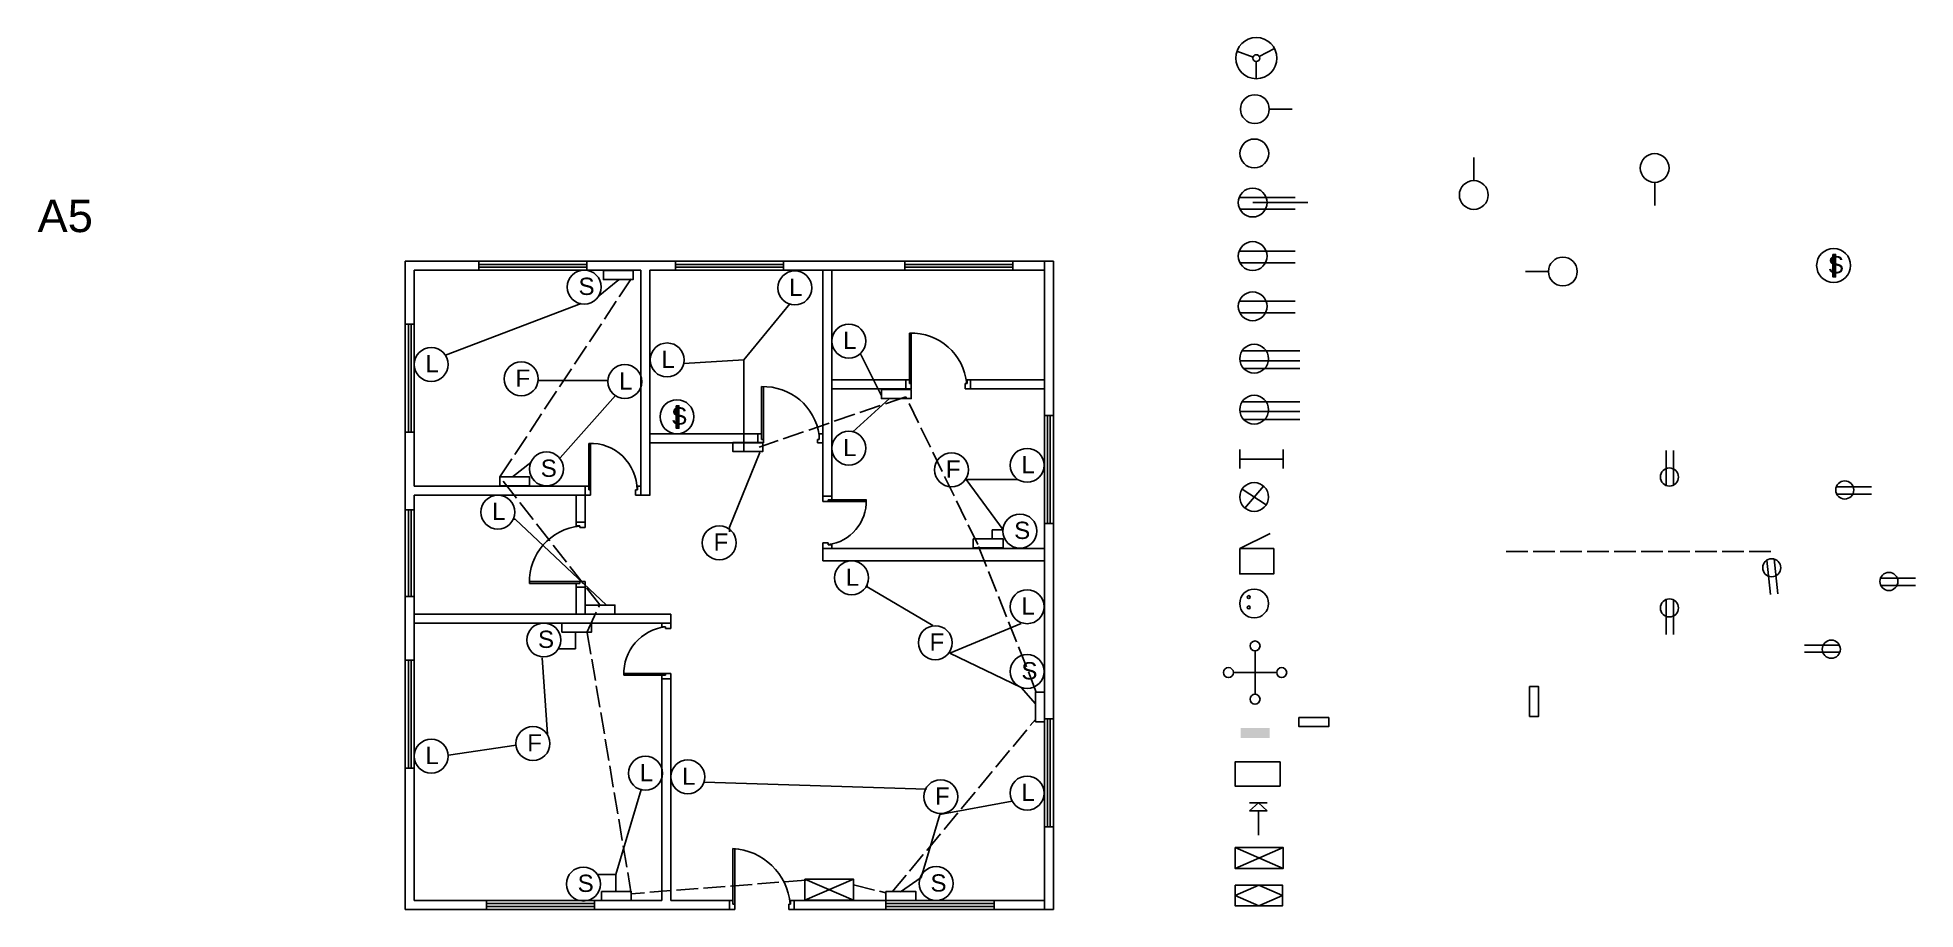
# Model space of a CAD drawing. Header units: inches. Extents: x -179 to 864, y -320 to 164.
import ezdxf

# ---------------------------------------------------------------- set-up
doc = ezdxf.new("R2010")
doc.units = ezdxf.units.IN
doc.header["$MEASUREMENT"] = 0
doc.linetypes.add('ACAD_ISO02W100', pattern=[15, 12, -3])
for name, color, linetype in [('FF', 7, 'Continuous'), ('HIGH LOAD', 10, 'Continuous'), ('Layer1', 7, 'Continuous'), ('Low load line', 150, 'Continuous')]:
    doc.layers.add(name, color=color, linetype=linetype)
doc.styles.get("Standard").update_dxf_attribs({"font": 'arial.ttf'})

# ---------------------------------------------------------------- blocks, each defined once
blk = doc.blocks.new('Fan')
at = {"layer": 'FF'}
for p, q in [((-5.6, 2), (-33.9, 12.2)), ((0, 0), (0, 0)), ((0, 0), (0, 0)), ((0, 0), (0, 0)), ((0, 0), (0, 0)), ((0, 0), (0, 0)), ((0, 0), (0, 0)), ((5.3, 2.8), (31.8, 16.8)), ((0, -6), (0, -36))]:
    blk.add_line(p, q, dxfattribs=at)
for radius in [36, 6]:
    blk.add_circle((0, 0), radius, dxfattribs=at)
blk = doc.blocks.new('Light')
at = {"layer": 'FF'}
blk.add_line((0, 0), (0, -16), dxfattribs=at)
blk.add_circle((0, -26), 10, dxfattribs=at)
blk = doc.blocks.new('Tube_light')
at = {"layer": 'FF'}
for p, q in [((0, 0), (0, 13)), ((0, 6.5), (30, 6.5)), ((30, 0), (30, 13))]:
    blk.add_line(p, q, dxfattribs=at)

msp = doc.modelspace()

# ---------------------------------------------------------------- hatches: boundary and pattern name
at = {"layer": 'FF'}
h = msp.add_hatch(color=256, dxfattribs=at)
h.set_gradient(color1=(255, 255, 255), tint=1)
h.paths.add_polyline_path([(819.5, 43.5), (818, 43.5), (818, 31), (819.5, 31)], flags=16)
h.paths.add_polyline_path([(812.2, 27.6), (826, 27.6), (826, 47.3), (812.2, 47.3)], flags=9)
h = msp.add_hatch(color=256, dxfattribs=at)
h.set_gradient(color1=(255, 255, 255), tint=1)
h.paths.add_polyline_path([(818, 31), (819.5, 31), (819.5, 43.5), (818, 43.5)], flags=16)
h.paths.add_polyline_path([(812.2, 27.6), (826, 27.6), (826, 47.3), (812.2, 47.3)], flags=9)
h = msp.add_hatch(color=256, dxfattribs=at)
h.set_gradient(color1=(255, 255, 255), tint=1)
h.paths.add_polyline_path([(177, -40.5), (175.5, -40.5), (175.5, -53), (177, -53)], flags=16)
h.paths.add_polyline_path([(169.7, -56.4), (183.5, -56.4), (183.5, -36.7), (169.7, -36.7)], flags=9)
h = msp.add_hatch(color=256, dxfattribs=at)
h.set_gradient(color1=(255, 255, 255), tint=1)
h.paths.add_polyline_path([(175.5, -53), (177, -53), (177, -40.5), (175.5, -40.5)], flags=16)
h.paths.add_polyline_path([(169.7, -56.4), (183.5, -56.4), (183.5, -36.7), (169.7, -36.7)], flags=9)
at = {"layer": 'Layer1'}
h = msp.add_hatch(color=256, dxfattribs=at)
h.set_gradient(color1=(147, 149, 152), color2=(147, 149, 152), tint=1)
h.paths.add_polyline_path([(489, -219.5), (489, -225.1), (505.1, -225.1), (505.1, -219.5)])

# ---------------------------------------------------------------- linework, layer by layer
for p, q in [((25, 39.8), (175, 39.8)), ((25, 39.8), (25, -98.4)), ((25, -320.2), (25, 39.8)), ((30, 34.8), (155.9, 34.8)), ((30, 34.8), (30, -85.2)), ((30, -85.2), (30, 34.8)), ((65.8, 39.8), (125.8, 39.8)), ((65.8, 39.8), (65.8, 34.8)), ((65.8, 38), (125.8, 38)), ((65.8, 36.5), (125.8, 36.5)), ((65.8, 34.8), (125.8, 34.8)), ((125.8, 34.8), (125.8, 39.8)), ((155.9, 34.8), (155.9, -85.2)), ((160.9, 34.8), (160.9, -85.2)), ((160.9, 34.8), (175, 34.8)), ((175, 39.8), (235, 39.8)), ((175, 39.8), (175, 34.8)), ((175, 38), (235, 38)), ((175, 36.5), (235, 36.5)), ((175, 34.8), (235, 34.8)), ((235, 34.8), (235, 39.8)), ((235, 39.8), (385, 39.8)), ((235, 34.8), (380, 34.8)), ((256.9, 34.8), (256.9, -56.2)), ((261.9, 34.8), (261.9, -56.2)), ((302.4, 39.8), (302.4, 34.8)), ((362.4, 39.8), (302.4, 39.8)), ((362.4, 38), (302.4, 38)), ((362.4, 36.5), (302.4, 36.5)), ((362.4, 34.8), (302.4, 34.8)), ((362.4, 34.8), (362.4, 39.8)), ((380, -320.2), (380, 39.8)), ((380, -315.2), (380, 34.8)), ((385, -320.2), (385, 39.8)), ((385, -320.2), (385, 39.8)), ((25, 4.8), (25, -55.2)), ((30, 4.8), (25, 4.8)), ((26.7, 4.8), (26.7, -55.2)), ((28.2, 4.8), (28.2, -55.2)), ((30, 4.8), (30, -55.2)), ((305, -28.2), (305, -0.2)), ((306, -28.2), (306, -0.2)), ((305, -28.2), (305, -18.1)), ((222.9, -59.2), (222.9, -29.9)), ((223.9, -59.2), (223.9, -29.9)), ((261.9, -26.2), (303, -26.2)), ((261.9, -26.2), (303, -26.2)), ((261.9, -31.2), (303, -31.2)), ((261.9, -31.2), (303, -31.2)), ((305, -26.2), (302, -26.2)), ((303, -26.2), (303, -31.2)), ((303, -31.2), (306, -31.2)), ((303, -31.2), (306, -31.2)), ((305, -28.2), (305, -26.2)), ((306, -28.2), (305, -28.2)), ((306, -31.2), (306, -28.2)), ((336, -31.2), (336, -28.2)), ((336, -28.2), (337, -28.2)), ((339, -31.2), (336, -31.2)), ((336, -31.2), (339, -31.2)), ((337, -28.2), (337, -26.2)), ((337, -26.2), (340, -26.2)), ((339, -26.2), (339, -31.2)), ((339, -26.2), (380, -26.2)), ((339, -26.2), (344, -26.2)), ((339, -26.2), (339, -31.2)), ((339, -31.2), (380, -31.2)), ((339, -31.2), (344, -31.2)), ((380, -45.9), (380, -105.9)), ((385, -45.9), (380, -45.9)), ((381.7, -45.9), (381.7, -105.9)), ((383.2, -45.9), (383.2, -105.9)), ((385, -45.9), (385, -105.9)), ((25, -55.2), (30, -55.2)), ((126.9, -87.2), (126.9, -61.4)), ((127.9, -87.2), (127.9, -61.4)), ((160.9, -56.2), (220.9, -56.2)), ((160.9, -61.2), (220.9, -61.2)), ((220.9, -56.2), (220.9, -61.2)), ((222.9, -56.2), (220.9, -56.2)), ((220.9, -61.2), (223.9, -61.2)), ((220.9, -61.2), (223.9, -61.2)), ((222.9, -59.2), (222.9, -56.2)), ((222.9, -59.2), (222.9, -56.2)), ((223.9, -59.2), (222.9, -59.2)), ((223.9, -61.2), (223.9, -59.2)), ((253.9, -61.2), (253.9, -59.2)), ((253.9, -59.2), (254.9, -59.2)), ((256.9, -61.2), (253.9, -61.2)), ((253.9, -61.2), (256.9, -61.2)), ((254.9, -59.2), (254.9, -56.2)), ((254.9, -56.2), (256.9, -56.2)), ((256.9, -56.2), (256.9, -61.2)), ((256.9, -56.2), (256.9, -61.2)), ((256.9, -61.2), (256.9, -90.7)), ((261.9, -56.2), (261.9, -56.2)), ((261.9, -56.2), (261.9, -61.2)), ((261.9, -61.2), (261.9, -65.7)), ((261.9, -65.7), (261.9, -90.7)), ((30, -85.2), (124.9, -85.2)), ((30, -90.2), (124.9, -90.2)), ((30, -90.2), (30, -98.4)), ((30, -156.2), (30, -90.2)), ((119.9, -105.2), (119.9, -90.2)), ((124.9, -90.2), (124.9, -85.2)), ((124.9, -85.2), (126.9, -85.2)), ((127.9, -90.2), (124.9, -90.2)), ((124.9, -90.2), (127.9, -90.2)), ((124.9, -105.2), (124.9, -90.2)), ((126.9, -85.2), (126.9, -87.2)), ((126.9, -87.2), (127.9, -87.2)), ((127.9, -87.2), (127.9, -90.2)), ((153.9, -87.2), (152.9, -87.2)), ((152.9, -87.2), (152.9, -90.2)), ((152.9, -90.2), (155.9, -90.2)), ((152.9, -90.2), (155.9, -90.2)), ((155.9, -85.2), (153.9, -85.2)), ((153.9, -85.2), (153.9, -87.2)), ((155.9, -85.2), (155.9, -90.3)), ((155.9, -90.2), (155.9, -85.2)), ((155.9, -90.2), (160.9, -90.2)), ((160.9, -85.2), (160.9, -90.3)), ((261.9, -90.7), (256.9, -90.7)), ((256.9, -90.7), (256.9, -93.7)), ((256.9, -90.7), (256.9, -93.7)), ((256.9, -93.7), (259.9, -93.7)), ((259.9, -93.7), (259.9, -92.7)), ((259.9, -92.7), (261.9, -92.7)), ((259.9, -93.7), (281.1, -93.7)), ((261.9, -92.7), (261.9, -90.7)), ((261.9, -92.7), (281.1, -92.7)), ((25, -98.4), (30, -98.4)), ((25, -98.4), (25, -146.4)), ((26.7, -98.4), (26.7, -146.4)), ((28.2, -98.4), (28.2, -146.4)), ((30, -98.4), (30, -146.4)), ((119.9, -105.2), (124.9, -105.2)), ((124.9, -105.2), (119.9, -105.2)), ((119.9, -107.2), (119.9, -105.2)), ((121.9, -107.2), (119.9, -107.2)), ((121.9, -108.2), (121.9, -107.2)), ((124.9, -108.2), (121.9, -108.2)), ((124.9, -108.2), (124.9, -105.2)), ((124.9, -105.2), (124.9, -108.2)), ((124.9, -108.2), (124.9, -105.2)), ((380, -105.9), (385, -105.9)), ((25, -122.4), (25, -122.4)), ((256.9, -119.7), (256.9, -116.7)), ((256.9, -116.7), (259.9, -116.7)), ((257, -119.7), (256.9, -126.7)), ((261.9, -119.7), (256.9, -119.7)), ((257, -116.7), (257, -119.7)), ((261.9, -119.7), (257, -119.7)), ((259.9, -116.7), (259.9, -117.7)), ((259.9, -117.7), (261.9, -117.7)), ((261.9, -117.7), (261.9, -119.7)), ((261.9, -119.7), (380, -119.7)), ((256.9, -126.7), (380, -126.7)), ((256.9, -126.7), (261.9, -126.7)), ((121.9, -138.2), (93.9, -138.2)), ((121.9, -139.2), (94, -139.2)), ((121.9, -139.2), (119.9, -139.2)), ((119.9, -139.2), (119.9, -141.2)), ((119.9, -156.2), (119.9, -141.2)), ((124.9, -141.2), (119.9, -141.2)), ((124.9, -138.2), (121.9, -138.2)), ((121.9, -138.2), (121.9, -139.2)), ((124.9, -141.2), (124.9, -138.2)), ((124.9, -141.2), (124.9, -138.2)), ((124.9, -156.2), (124.9, -141.2)), ((25, -146.4), (30, -146.4)), ((25, -146.4), (25, -320.2)), ((30, -146.4), (30, -151.2)), ((30, -156.2), (124.9, -156.2)), ((30, -156.2), (30, -255.2)), ((30, -255.2), (30, -156.2)), ((124.9, -156.2), (172.5, -156.2)), ((172.5, -156.2), (172.5, -161.2)), ((30, -161.2), (124.9, -161.2)), ((124.9, -161.2), (167.5, -161.2)), ((167.5, -161.2), (172.5, -161.2)), ((167.5, -161.2), (172.5, -161.2)), ((167.5, -163.2), (167.5, -161.2)), ((169.5, -163.2), (167.5, -163.2)), ((169.5, -164.2), (169.5, -163.2)), ((172.5, -164.2), (169.5, -164.2)), ((172.5, -161.2), (172.5, -164.2)), ((172.5, -164.2), (172.5, -161.2)), ((25, -181.8), (25, -241.8)), ((30, -181.8), (25, -181.8)), ((26.7, -181.8), (26.7, -241.8)), ((28.2, -181.8), (28.2, -241.8)), ((30, -181.8), (30, -241.8)), ((169.5, -189.2), (146.3, -189.2)), ((169.5, -190.2), (146.4, -190.2)), ((169.5, -190.2), (167.5, -190.2)), ((167.5, -190.2), (167.5, -192.2)), ((167.5, -192.2), (172.5, -192.2)), ((167.5, -192.2), (167.5, -260.2)), ((172.5, -189.2), (169.5, -189.2)), ((169.5, -189.2), (169.5, -190.2)), ((172.5, -192.2), (172.5, -189.2)), ((172.5, -192.2), (172.5, -189.2)), ((172.5, -192.2), (172.5, -260.2)), ((380, -214.4), (380, -274.4)), ((385, -214.4), (380, -214.4)), ((381.7, -214.4), (381.7, -274.4)), ((383.2, -214.4), (383.2, -274.4)), ((385, -214.4), (385, -274.4)), ((25, -241.8), (30, -241.8)), ((30, -255.2), (30, -264.6)), ((30, -315.2), (30, -260.2)), ((30, -260.2), (30, -315.2)), ((167.5, -260.2), (167.5, -315.2)), ((172.5, -260.2), (172.5, -315.2)), ((380, -274.4), (385, -274.4)), ((207, -317.2), (207, -286.4)), ((208, -317.2), (208, -286.4)), ((25, -320.2), (175, -320.2)), ((25, -320.2), (205, -320.2)), ((25, -320.2), (208, -320.2)), ((30, -315.2), (167.5, -315.2)), ((30, -315.2), (167.5, -315.2)), ((70, -315.2), (70, -320.2)), ((130, -315.2), (70, -315.2)), ((130, -317), (70, -317)), ((130, -318.5), (70, -318.5)), ((130, -320.2), (70, -320.2)), ((130, -320.2), (130, -315.2)), ((172.5, -315.2), (205, -315.2)), ((172.5, -315.2), (175, -315.2)), ((205, -315.2), (205, -320.2)), ((207, -315.2), (205, -315.2)), ((205, -320.2), (208, -320.2)), ((205, -320.2), (208, -320.2)), ((207, -317.2), (207, -315.2)), ((208, -317.2), (207, -317.2)), ((208, -320.2), (208, -317.2)), ((238, -320.2), (238, -317.2)), ((238, -317.2), (239, -317.2)), ((241, -320.2), (238, -320.2)), ((238, -320.2), (241, -320.2)), ((238, -320.2), (380, -320.2)), ((239, -317.2), (239, -315.2)), ((239, -315.2), (241, -315.2)), ((241, -315.2), (380, -315.2)), ((241, -315.2), (241, -320.2)), ((241, -315.2), (380, -315.2)), ((241, -315.2), (241, -320.2)), ((241, -320.2), (385, -320.2)), ((241, -320.2), (380, -320.2)), ((292, -315.2), (292, -320.2)), ((352, -315.2), (292, -315.2)), ((352, -317), (292, -317)), ((352, -318.5), (292, -318.5)), ((352, -320.2), (292, -320.2)), ((352, -320.2), (352, -315.2))]:
    msp.add_line(p, q)
for points in [[(135, 34.5), (151.5, 34.5), (151.5, 29.5), (135, 29.5)], [(289.5, -31.5), (306, -31.5), (306, -36.5), (289.5, -36.5)], [(207, -61), (223.5, -61), (223.5, -66), (207, -66)], [(77.5, -80), (94, -80), (94, -85), (77.5, -85)], [(340.5, -114.5), (357, -114.5), (357, -119.5), (340.5, -119.5)], [(124.9, -151.2), (141.4, -151.2), (141.4, -156.2), (124.9, -156.2)], [(112, -161.2), (128.5, -161.2), (128.5, -166.2), (112, -166.2)], [(649.5, -213), (649.5, -196.5), (654.5, -196.5), (654.5, -213)], [(375, -216), (375, -199.5), (380, -199.5), (380, -216)], [(521.4, -213.7), (537.9, -213.7), (537.9, -218.7), (521.4, -218.7)], [(134, -310.2), (150.5, -310.2), (150.5, -315.2), (134, -315.2)], [(292, -310.2), (308.5, -310.2), (308.5, -315.2), (292, -315.2)]]:
    msp.add_lwpolyline(points, close=True)
for centre, radius, start, end in [((306, -31.2), 31, 5.5488, 91.847), ((223.9, -61.2), 31.3, 7.9374, 91.8309), ((127.9, -87.2), 25.8, 0, 92.2175), ((256.9, -93.7), 24.1, 277.1085, 2.3736), ((124.9, -138.2), 31, 95.5559, 181.8494), ((256.9, -93.7), 24.1, 269.9711, 270.2323), ((172.5, -189.2), 26.1, 96.5923, 182.1931), ((205, -320.2), 33.9, 5.0747, 86.6193)]:
    msp.add_arc(centre, radius, start, end)
at = {"layer": 'FF'}
for p, q in [((488.2, 75.1), (519.2, 75.1)), ((488.5, 68.6), (519.2, 68.6)), ((495.7, 72.3), (526.3, 72.3)), ((488.2, 45.4), (519.2, 45.4)), ((488.5, 38.9), (519.2, 38.9)), ((488.2, 17.5), (519.2, 17.5)), ((488.5, 11.1), (519.2, 11.1)), ((489.7, -10.1), (521.9, -10.1)), ((488.6, -15.5), (521.9, -15.5)), ((490.7, -19.8), (521.9, -19.8)), ((489.7, -38.4), (521.9, -38.4)), ((488.6, -43.8), (521.9, -43.8)), ((490.7, -48.1), (521.9, -48.1)), ((725.4, -84.8), (725.4, -65.3)), ((729.5, -84.6), (729.5, -65.3)), ((489.8, -86.9), (503.2, -95.6)), ((501.7, -85.1), (491.4, -97.3)), ((819.9, -85.5), (839.4, -85.5)), ((820.1, -89.6), (839.4, -89.6)), ((488.5, -119.8), (505.4, -111.4)), ((781.2, -126.3), (783.3, -145.4)), ((785.3, -125.6), (787.4, -145)), ((844.4, -136.3), (863.8, -136.3)), ((844.6, -140.4), (863.8, -140.4)), ((725.4, -148.1), (725.4, -167.6)), ((729.5, -148.4), (729.5, -167.6)), ((497, -176.7), (497, -200.7)), ((821.5, -173.4), (802.3, -173.4)), ((821.8, -177.4), (802.3, -177.4)), ((485, -188.7), (509, -188.7)), ((494, -261.1), (503.8, -261.1)), ((498.9, -261.1), (494, -265.5)), ((494, -265.5), (503.8, -265.5)), ((494, -265.5), (503.8, -265.5)), ((503.8, -265.5), (498.9, -261.1)), ((498.9, -278.9), (498.9, -265.5)), ((485.9, -285.9), (512.7, -297.4)), ((512.7, -285.9), (485.9, -297.4)), ((512.7, -297.4), (512.7, -285.9)), ((247, -303.4), (273.9, -315)), ((273.9, -303.4), (247, -315)), ((273.9, -315), (273.9, -303.4)), ((485.9, -312.5), (499.1, -306.8)), ((499.1, -318.2), (485.9, -312.5)), ((499.1, -306.8), (512.3, -312.5)), ((512.3, -312.5), (499.1, -318.2))]:
    msp.add_line(p, q, dxfattribs=at)
for points in [[(818, 43.5), (819.5, 43.5), (819.5, 31), (818, 31)], [(175.5, -40.5), (177, -40.5), (177, -53), (175.5, -53)], [(488.5, -119.8), (507.4, -119.8), (507.4, -133.9), (488.5, -133.9)], [(510.9, -251.7), (510.9, -238.3), (485.9, -238.3), (485.9, -251.7)], [(485.9, -285.9), (512.7, -285.9), (512.7, -297.4), (485.9, -297.4)], [(247, -303.4), (273.9, -303.4), (273.9, -315), (247, -315)], [(485.9, -306.8), (512.3, -306.8), (512.3, -318.2), (485.9, -318.2)]]:
    msp.add_lwpolyline(points, close=True, dxfattribs=at)
for centre, radius in [((496.6, 99.6), 8), ((495.7, 72.3), 8), ((495.7, 42.6), 8), ((818.4, 37.4), 9.43), ((124.4, 25.4), 9.43), ((241.4, 24.9), 9.43), ((495.7, 14.7), 8), ((271.4, -4.6), 9.43), ((39.4, -17.6), 9.43), ((170.4, -15.1), 9.43), ((496.5, -14.4), 8), ((89.4, -25.6), 9.43), ((146.9, -27.1), 9.43), ((175.9, -46.6), 9.43), ((496.5, -42.7), 8), ((271.4, -64.1), 9.43), ((103.4, -75.6), 9.43), ((328.4, -76.1), 9.43), ((370.4, -73.6), 9.43), ((496.5, -91.2), 8), ((727.2, -80.1), 5.02), ((824.6, -87.3), 5.02), ((76.4, -99.6), 9.43), ((366.4, -110.1), 9.43), ((199.4, -116.6), 9.43), ((272.9, -136.1), 9.43), ((784, -130.5), 5.02), ((849.1, -138.1), 5.02), ((370.4, -152.1), 9.43), ((496.5, -150.3), 8), ((493.5, -146.8), 0.825), ((493.5, -152.5), 0.825), ((727.2, -152.8), 5.02), ((101.9, -170.6), 9.43), ((319.4, -172.1), 9.43), ((497, -173.9), 2.78), ((817.1, -175.7), 5.02), ((370.4, -188.1), 9.43), ((482.2, -188.7), 2.78), ((511.8, -188.7), 2.78), ((497, -203.5), 2.78), ((95.9, -228.1), 9.43), ((39.4, -235.1), 9.43), ((158.4, -244.6), 9.43), ((181.9, -246.6), 9.43), ((322.4, -257.6), 9.43), ((370.4, -255.6), 9.43), ((123.9, -306.1), 9.43), ((319.9, -305.8), 9.43)]:
    msp.add_circle(centre, radius, dxfattribs=at)
at = {"layer": 'HIGH LOAD', "linetype": 'ACAD_ISO02W100'}
for p, q in [((77.5, -80), (150.5, 30)), ((303, -35.5), (221.5, -63.5)), ((343, -117.5), (303, -35.5)), ((133, -151), (77.5, -80)), ((375.5, -199.5), (343, -117.5)), ((126, -166), (133, -151)), ((150.5, -311.5), (126, -166)), ((295.5, -310.5), (375, -214.7)), ((247.5, -304), (150.5, -311.5)), ((273.9, -306.6), (292, -311))]:
    msp.add_line(p, q, dxfattribs=at)
at = {"layer": 'Low load line'}
for p, q in [((143, 29), (132.2, 20.1)), ((143, 29), (144, 29.5)), ((122.7, 16.2), (47.3, -12.4)), ((213, -15), (238.5, 16)), ((213, -15), (179.7, -17)), ((213, -66), (213, -15)), ((289.5, -35), (278, -12)), ((137.5, -26.5), (98.8, -26.5)), ((111, -69.5), (141.7, -34.9)), ((294, -36.5), (273.5, -55)), ((84.5, -80), (94.7, -72.1)), ((111, -69.5), (110.8, -69.7)), ((222, -66.5), (205, -108)), ((336.5, -81.5), (336.5, -81)), ((357, -109.5), (336.5, -81.5)), ((336.5, -81.5), (364.5, -81.5)), ((364.5, -81.5), (365.3, -81.5)), ((86, -103.5), (85, -103.5)), ((136.7, -151.2), (86, -103.5)), ((205, -108), (205, -110.5)), ((351, -114.5), (351, -109.5)), ((351, -109.5), (357, -109.5)), ((192.5, -123.5), (193, -123.5)), ((281.5, -140.5), (281.5, -140)), ((281.5, -141), (281.5, -140.5)), ((318, -162.5), (281.5, -141)), ((119.5, -166.2), (119.5, -175.5)), ((327.5, -178), (367, -161.5)), ((119.5, -175.5), (110, -175.5)), ((101, -180.5), (103.9, -222.9)), ((367, -197), (327.5, -178)), ((375, -206), (367, -197)), ((86.5, -229), (49, -234.5)), ((314.5, -253.5), (191, -249.5)), ((142, -300.9), (156, -253.7)), ((322, -267.5), (362, -260)), ((311.5, -302.5), (322, -267.5)), ((131.9, -300.9), (142, -300.9)), ((142, -300.9), (142, -310.2)), ((300, -310.5), (311.5, -302.5))]:
    msp.add_line(p, q, dxfattribs=at)
at = {"layer": 'Low load line', "linetype": 'ACAD_ISO02W100'}
msp.add_line((636.5, -121.5), (785.5, -121.5), dxfattribs=at)

# ---------------------------------------------------------------- block references
at = {"layer": 'FF'}
for name, p, xscale, yscale, zscale in [('Fan', (497.7, 152.5), 0.3173260281319276, 0.3173260281319276, 0.3173260281319276), ('Light', (618.5, 97.3), 0.8, 0.8, 0.8), ('Tube_light', (488.6, -75.3), 0.8, 0.8, 0.8)]:
    msp.add_blockref(name, p, dxfattribs=dict(at, xscale=xscale, yscale=yscale, zscale=zscale))
at = {"layer": 'FF', "xscale": 0.8, "yscale": 0.8, "zscale": 0.8}
for p, rotation in [((517.7, 124.2), 270), ((719, 70.7), 180), ((647.2, 34), 89.99999999999999)]:
    msp.add_blockref('Light', p, dxfattribs=dict(at, rotation=rotation))

# ---------------------------------------------------------------- texts
at = {"layer": 'FF', "attachment_point": 1}
for s, width, gutter_width, insert, char_height in [('A5', 69.5, 1, (-179.3, 73.9), 18), ('S', 55.6, 0.8, (815.2, 42.6), 9.6), ('S', 55.6, 0.8, (121.2, 30.6), 9.6), ('L', 55.6, 0.8, (238.2, 30.1), 9.6), ('L', 55.6, 0.8, (268.2, 0.6), 9.6), ('L', 55.6, 0.8, (167.2, -9.9), 9.6), ('L', 55.6, 0.8, (36.2, -12.4), 9.6), ('F', 55.6, 0.8, (86.2, -20.4), 9.6), ('L', 55.6, 0.8, (143.7, -21.9), 9.6), ('S', 55.6, 0.8, (172.7, -41.4), 9.6), ('L', 55.6, 0.8, (268.2, -58.9), 9.6), ('S', 55.6, 0.8, (100.2, -70.4), 9.6), ('F', 55.6, 0.8, (325.2, -70.9), 9.6), ('L', 55.6, 0.8, (367.2, -68.4), 9.6), ('L', 55.6, 0.8, (73.2, -94.4), 9.6), ('F', 55.6, 0.8, (196.2, -111.4), 9.6), ('S', 55.6, 0.8, (363.2, -104.9), 9.6), ('L', 55.6, 0.8, (269.7, -130.9), 9.6), ('L', 55.6, 0.8, (367.2, -146.9), 9.6), ('S', 55.6, 0.8, (98.7, -165.4), 9.6), ('F', 55.6, 0.8, (316.2, -166.9), 9.6), ('S', 55.6, 0.8, (367.2, -182.9), 9.6), ('F', 55.6, 0.8, (92.7, -222.9), 9.6), ('L', 55.6, 0.8, (36.2, -229.9), 9.6), ('L', 55.6, 0.8, (155.2, -239.4), 9.6), ('L', 55.6, 0.8, (178.7, -241.4), 9.6), ('F', 55.6, 0.8, (319.2, -252.4), 9.6), ('L', 55.6, 0.8, (367.2, -250.4), 9.6), ('S', 55.6, 0.8, (120.7, -300.9), 9.6), ('S', 55.6, 0.8, (316.7, -300.7), 9.6)]:
    msp.add_mtext_dynamic_manual_height_columns(s, width=width, gutter_width=gutter_width, heights=[0], dxfattribs=dict(at, insert=insert, char_height=char_height))

doc.saveas('drawing.dxf')
